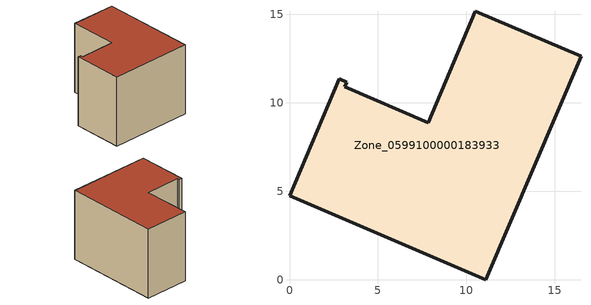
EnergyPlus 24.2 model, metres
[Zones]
Zone_0599100000183933
 floor ground (C_G): 11.1,0 0,4.73 2.81,11.34 3.22,11.16 3.11,10.89 7.83,8.88 10.5,15.16 16.47,12.62 z0
 wall outside (C_F): 0,4.73 11.1,0 16.47,12.62 10.5,15.16 7.83,8.88 3.11,10.89 3.22,11.16 2.81,11.34 0,4.73 z0:10.2
 roof outside (C_R): 3.11,10.89 3.22,11.16 2.81,11.34 0,4.73 11.1,0 16.47,12.62 10.5,15.16 7.83,8.88 z10.2
[BUILDING]
Pand.0599100000183933: North Axis=0; Terrain=City; Loads Convergence Tolerance Value=0.04; Temperature Convergence Tolerance Value=0.4; Solar Distribution=FullExterior; Maximum Number of Warmup Days=25; Minimum Number of Warmup Days=1
[Site:Location]
Rotterdam.The.Hague.AP_ZH_NLD Design_Conditions: Latitude=51.96; Longitude=4.45; Time Zone=1; Elevation=-4.5
[SITE:GROUNDTEMPERATURE:BUILDINGSURFACE]
18, 18, 18, 18, 18, 18, 18, 18, 18, 18, 18, 18
[MATERIAL] Thermal Absorptance=0.9; Solar Absorptance=0.7; Visible Absorptance=0.7
Name | Roughness | Thickness | Conductivity | Density | Specific Heat
G.TC.1946 | MediumSmooth | 0.15 | 1 | 540 | 1210
F.TC.1946 | Rough | 0.3 | 0.857143 | 1920 | 840
R.TC.1946 | MediumRough | 0.2 | 0.909091 | 1500 | 1000
[CONSTRUCTION]
C_G: G.TC.1946
C_F: F.TC.1946
C_R: R.TC.1946
[ZONE]
Zone_0599100000183933: Type=1; Multiplier=1; Ceiling Height=Autocalculate; Volume=Autocalculate; Floor Area=autocalculate; Part of Total Floor Area=Yes
[ZONEINFILTRATION:DESIGNFLOWRATE]
Infil_Zone_0599100000183933: Zone or ZoneList or Space or SpaceList=Zone_0599100000183933; Schedule=AlwaysOn; Design Flow Rate Calculation Method=Flow/Area; Flow Rate per Floor Area=0.003; Constant Term Coefficient=1; Temperature Term Coefficient=0; Velocity Term Coefficient=0; Velocity Squared Term Coefficient=0
[HVACTEMPLATE:ZONE:IDEALLOADSAIRSYSTEM]
Zone_0599100000183933: Maximum Heating Supply Air Temperature=50; Minimum Cooling Supply Air Temperature=13; Maximum Heating Supply Air Humidity Ratio=0.0156; Minimum Cooling Supply Air Humidity Ratio=0.0077; Heating Limit=NoLimit; Cooling Limit=NoLimit; Dehumidification Control Type=ConstantSensibleHeatRatio; Cooling Sensible Heat Ratio=0.7; Dehumidification Setpoint=60; Humidification Control Type=None; Humidification Setpoint=30; Outdoor Air Method=None; Outdoor Air Flow Rate per Person=0.00944; Outdoor Air Flow Rate per Zone Floor Area=0; Outdoor Air Flow Rate per Zone=0; Demand Controlled Ventilation Type=None; Outdoor Air Economizer Type=NoEconomizer; Heat Recovery Type=None; Sensible Heat Recovery Effectiveness=0.7; Latent Heat Recovery Effectiveness=0.65
[ZONECONTROL:THERMOSTAT]
ThermostatControl_Zone_0599100000183933: Zone or ZoneList=Zone_0599100000183933; Control Type Schedule=DualSetpointControlType; Control 1=Thermostat_Zone_0599100000183933; Temperature Difference Between Cutout And Setpoint=0
[THERMOSTATSETPOINT:DUALSETPOINT]
Thermostat_Zone_0599100000183933: Heating Setpoint Temperature Schedule=HeatingSetpoint_Zone_0599100000183933; Cooling Setpoint Temperature Schedule=CoolingSetpoint_Zone_0599100000183933
[SCHEDULE:COMPACT]
HeatingSetpoint_Zone_0599100000183933: Through: 12/31, For: AllDays, Until: 24:00, 21
CoolingSetpoint_Zone_0599100000183933: Through: 12/31, For: AllDays, Until: 24:00, 24
DualSetpointControlType: Through: 12/31, For: AllDays, Until: 24:00, 4
AlwaysOn: Through: 12/31, For: AllDays, Until: 24:00, 1
